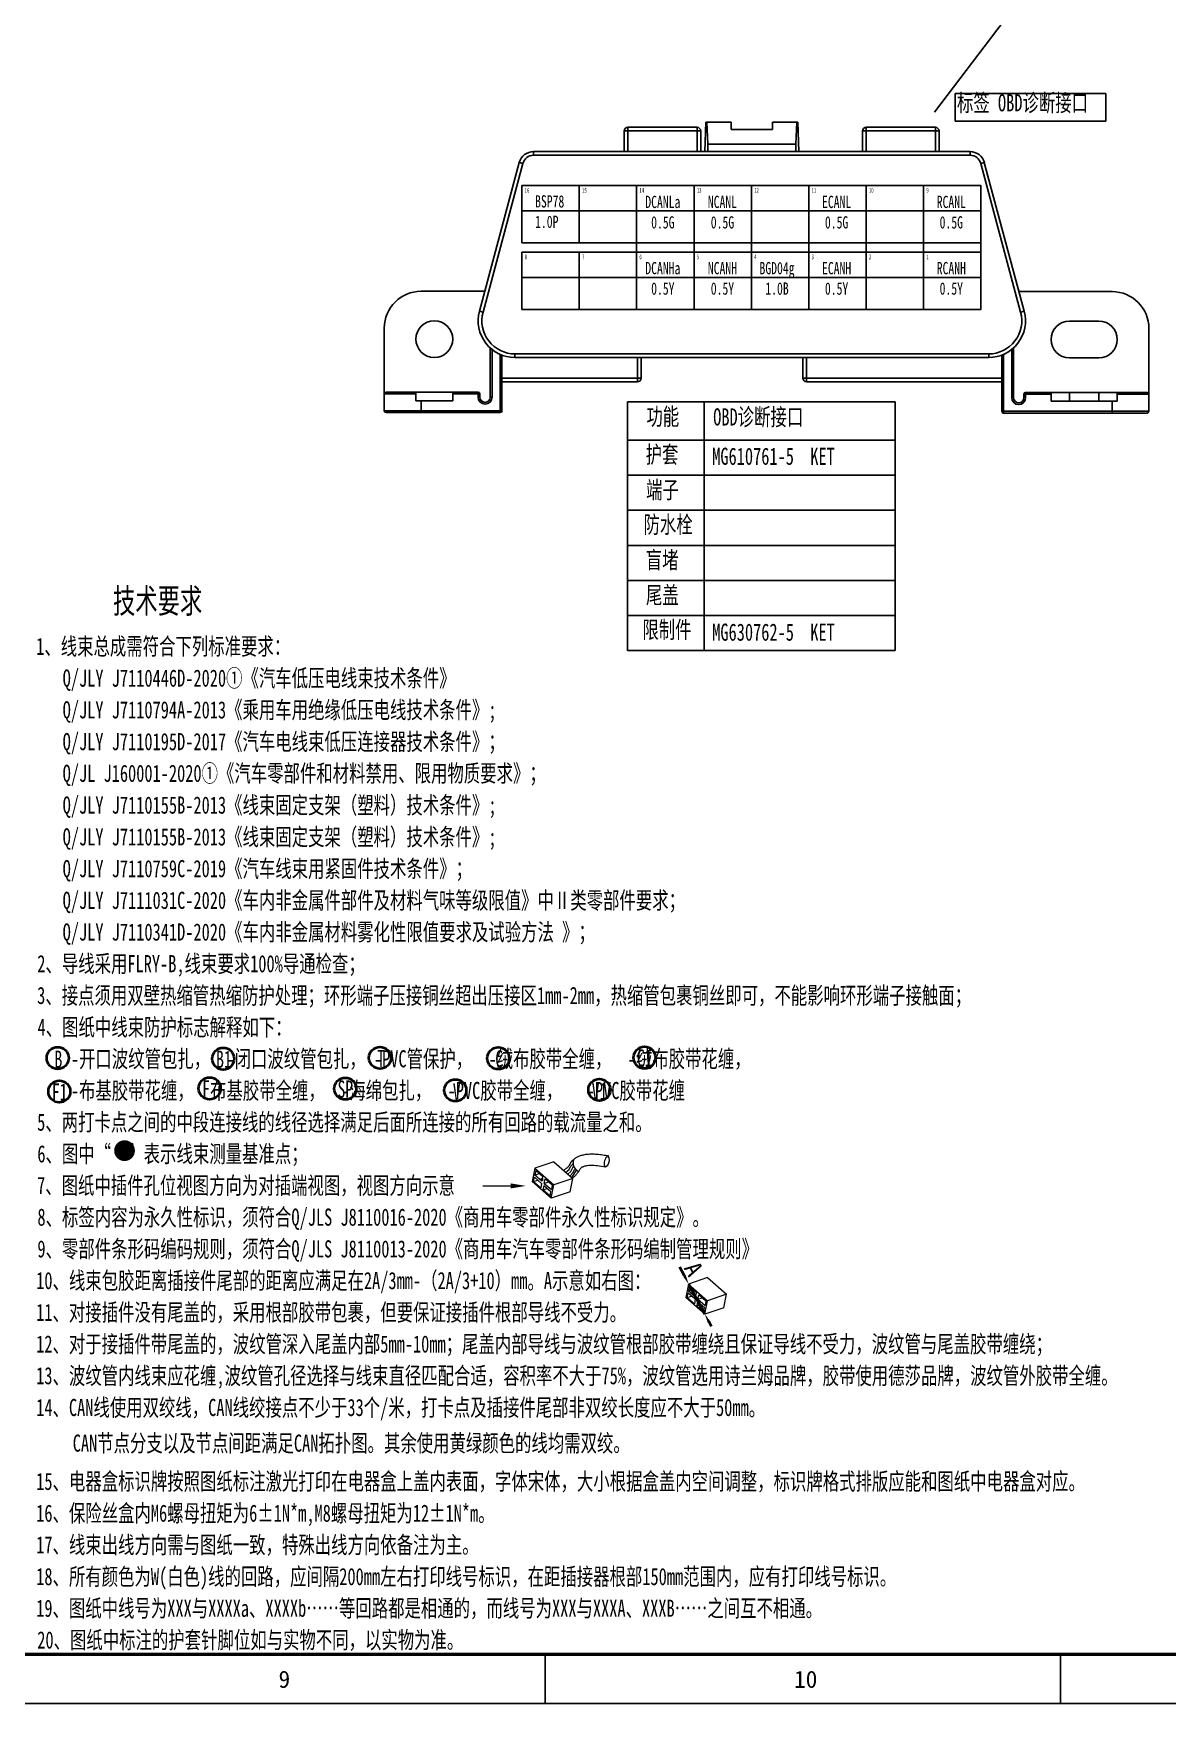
# Model space of a CAD drawing. Header units: millimetres. Extents: x 1543 to 5748, y 1576 to 2417.
# Drawn here: x 2385.2 to 2616.5, y 1576.3 to 1916.8 of the extents above; entities that cross this region are included whole.
import ezdxf
from ezdxf.enums import TextEntityAlignment as Align

# ---------------------------------------------------------------- set-up
doc = ezdxf.new("R2010")
doc.units = ezdxf.units.MM
doc.layers.get('0').update_dxf_attribs({"lineweight": 25})
doc.layers.add('11文本层', color=255, linetype='Continuous')
for name, color, linetype, lineweight in [('1轮廓实线层', 7, 'Continuous', 50), ('_1轮廓实线层', 7, 'Continuous', 40), ('图框层', 7, 'Continuous', 25)]:
    doc.layers.add(name, color=color, linetype=linetype, lineweight=lineweight)
doc.styles.get("Standard").update_dxf_attribs({"font": ''})
doc.styles.add('宋体', font='')
doc.styles.add('标准', font='fangsong.ttf', dxfattribs={"width": 0.7, "height": 3.5})
doc.styles.get('Standard').set_extended_font_data('SimSun')
doc.styles.get('宋体').set_extended_font_data('宋体')

# ---------------------------------------------------------------- blocks, each defined once
blk = doc.blocks.new('ZwmFrameMain_A0X5^_^分区图框^_^landscape')
at = {"color": 3}
for p, q in [((921.13, 0), (921.13, -10)), ((1026.25, 0), (1026.25, -10))]:
    blk.add_line(p, q, dxfattribs=at)
at = {"lineweight": 50}
blk.add_line((4170, 0), (0, 0), dxfattribs=at)
at = {"layer": '图框层', "color": 1}
blk.add_line((4180, -10), (-25, -10), dxfattribs=at)
at = {"color": 3, "char_height": 3.5, "attachment_point": 1}
for s, insert in [('9', (866.78, -3.29)), ('10', (971.9, -3.29))]:
    blk.add_mtext_dynamic_manual_height_columns(s, width=5.7094, gutter_width=1, heights=[0], dxfattribs=dict(at, insert=insert))

msp = doc.modelspace()

# ---------------------------------------------------------------- hatches: boundary and pattern name
at = {"layer": '_1轮廓实线层', "linetype": 'ByBlock', "lineweight": 5}
h = msp.add_hatch(color=256, dxfattribs=at)
h.dxf.hatch_style = 1
edge = h.paths.add_edge_path()
edge.add_ellipse((2403.78, 1689.01), major_axis=(2.12, 0), ratio=1, start_angle=0, end_angle=360)
at = {"layer": '_1轮廓实线层'}
msp.add_hatch(color=256, dxfattribs=at).paths.add_polyline_path([(2482.5, 1681.3), (2485.63, 1681.82), (2482.5, 1682.34)], flags=0)

# ---------------------------------------------------------------- linework, layer by layer
for p, q in [((2505.67, 1896.91), (2505.67, 1892.71)), ((2506.42, 1896.91), (2505.67, 1896.91)), ((2520.52, 1897.66), (2506.42, 1897.66)), ((2506.42, 1897.66), (2506.42, 1896.91)), ((2506.42, 1896.91), (2520.52, 1896.91)), ((2506.42, 1892.71), (2506.42, 1896.91)), ((2520.52, 1896.91), (2520.52, 1897.66)), ((2521.27, 1896.91), (2520.52, 1896.91)), ((2520.52, 1896.91), (2520.52, 1892.71)), ((2521.27, 1892.71), (2521.27, 1896.91)), ((2522.1, 1892.71), (2522.3, 1898.71)), ((2522.3, 1898.71), (2522.55, 1898.71)), ((2522.55, 1898.71), (2522.7, 1894.21)), ((2527.5, 1898.71), (2522.55, 1898.71)), ((2527.5, 1898.71), (2527.5, 1897.21)), ((2535.9, 1897.21), (2527.5, 1897.21)), ((2535.9, 1897.21), (2535.9, 1898.71)), ((2540.85, 1898.71), (2535.9, 1898.71)), ((2540.7, 1894.21), (2540.85, 1898.71)), ((2540.85, 1898.71), (2541.09, 1898.71)), ((2541.09, 1898.71), (2541.3, 1892.71)), ((2554.27, 1896.91), (2554.27, 1892.71)), ((2555.02, 1896.91), (2554.27, 1896.91)), ((2569.12, 1897.66), (2555.02, 1897.66)), ((2555.02, 1897.66), (2555.02, 1896.91)), ((2555.02, 1896.91), (2569.12, 1896.91)), ((2555.02, 1892.71), (2555.02, 1896.91)), ((2569.12, 1896.91), (2569.12, 1897.66)), ((2569.87, 1896.91), (2569.12, 1896.91)), ((2569.12, 1896.91), (2569.12, 1892.71)), ((2569.87, 1892.71), (2569.87, 1896.91)), ((2522.7, 1892.71), (2522.7, 1894.21)), ((2522.7, 1894.21), (2540.7, 1894.21)), ((2540.7, 1894.21), (2540.7, 1892.71)), ((2484.28, 1890.48), (2476.15, 1860.15)), ((2485.01, 1890.29), (2476.88, 1859.95)), ((2485.01, 1890.29), (2484.28, 1890.48)), ((2576.22, 1892.71), (2487.18, 1892.71)), ((2487.18, 1892.71), (2487.18, 1891.96)), ((2487.18, 1891.96), (2576.22, 1891.96)), ((2516.47, 1892.71), (2510.47, 1892.71)), ((2565.07, 1892.71), (2559.07, 1892.71)), ((2576.22, 1891.96), (2576.22, 1892.71)), ((2579.11, 1890.48), (2578.39, 1890.29)), ((2586.52, 1859.95), (2578.39, 1890.29)), ((2587.24, 1860.15), (2579.11, 1890.48)), ((2484.8, 1885.77), (2496.51, 1885.77)), ((2484.8, 1885.77), (2484.8, 1874.12)), ((2496.51, 1885.77), (2496.51, 1874.12)), ((2496.51, 1885.77), (2508.21, 1885.77)), ((2496.51, 1885.77), (2496.51, 1874.12)), ((2508.21, 1885.77), (2508.21, 1874.12)), ((2508.21, 1885.77), (2519.91, 1885.77)), ((2508.21, 1885.77), (2508.21, 1874.12)), ((2519.91, 1885.77), (2519.91, 1874.12)), ((2519.91, 1885.77), (2531.61, 1885.77)), ((2519.91, 1885.77), (2519.91, 1874.12)), ((2531.61, 1885.77), (2531.61, 1874.12)), ((2531.61, 1885.77), (2543.32, 1885.77)), ((2531.61, 1885.77), (2531.61, 1874.12)), ((2543.32, 1885.77), (2543.32, 1874.12)), ((2543.32, 1885.77), (2555.02, 1885.77)), ((2543.32, 1885.77), (2543.32, 1874.12)), ((2555.02, 1885.77), (2555.02, 1874.12)), ((2555.02, 1885.77), (2566.72, 1885.77)), ((2555.02, 1885.77), (2555.02, 1874.12)), ((2566.72, 1885.77), (2566.72, 1874.12)), ((2566.72, 1885.77), (2578.42, 1885.77)), ((2566.72, 1885.77), (2566.72, 1874.12)), ((2578.42, 1885.77), (2578.42, 1874.12)), ((2484.8, 1880.62), (2496.5, 1880.62)), ((2496.51, 1880.62), (2508.21, 1880.62)), ((2508.21, 1880.62), (2519.91, 1880.62)), ((2519.91, 1880.62), (2531.61, 1880.62)), ((2531.61, 1880.62), (2543.31, 1880.62)), ((2543.32, 1880.62), (2555.02, 1880.62)), ((2555.02, 1880.62), (2566.72, 1880.62)), ((2566.72, 1880.62), (2578.42, 1880.62)), ((2484.81, 1874.12), (2496.51, 1874.12)), ((2496.51, 1874.12), (2508.21, 1874.12)), ((2508.21, 1874.12), (2519.91, 1874.12)), ((2519.91, 1874.12), (2531.61, 1874.12)), ((2531.62, 1874.12), (2543.32, 1874.12)), ((2543.32, 1874.12), (2555.02, 1874.12)), ((2555.02, 1874.12), (2566.72, 1874.12)), ((2566.72, 1874.12), (2578.42, 1874.12)), ((2484.8, 1872.19), (2496.51, 1872.19)), ((2484.8, 1872.19), (2484.8, 1860.54)), ((2496.51, 1872.19), (2496.51, 1860.54)), ((2496.51, 1872.19), (2508.21, 1872.19)), ((2496.51, 1872.19), (2496.51, 1860.54)), ((2508.21, 1872.19), (2508.21, 1860.54)), ((2508.21, 1872.19), (2519.91, 1872.19)), ((2508.21, 1872.19), (2508.21, 1860.54)), ((2519.91, 1872.19), (2519.91, 1860.54)), ((2519.91, 1872.19), (2531.61, 1872.19)), ((2519.91, 1872.19), (2519.91, 1860.54)), ((2531.61, 1872.19), (2531.61, 1860.54)), ((2531.61, 1872.19), (2543.32, 1872.19)), ((2531.61, 1872.19), (2531.61, 1860.54)), ((2543.32, 1872.19), (2543.32, 1860.54)), ((2543.32, 1872.19), (2555.02, 1872.19)), ((2543.32, 1872.19), (2543.32, 1860.54)), ((2555.02, 1872.19), (2555.02, 1860.54)), ((2555.02, 1872.19), (2566.72, 1872.19)), ((2555.02, 1872.19), (2555.02, 1860.54)), ((2566.72, 1872.19), (2566.72, 1860.54)), ((2566.72, 1872.19), (2578.42, 1872.19)), ((2566.72, 1872.19), (2566.72, 1860.54)), ((2578.42, 1872.19), (2578.42, 1860.54)), ((2484.8, 1867.04), (2496.5, 1867.04)), ((2496.51, 1867.04), (2508.21, 1867.04)), ((2508.21, 1867.04), (2519.91, 1867.04)), ((2519.91, 1867.04), (2531.61, 1867.04)), ((2531.61, 1867.04), (2543.31, 1867.04)), ((2543.32, 1867.04), (2555.02, 1867.04)), ((2555.02, 1867.04), (2566.72, 1867.04)), ((2566.72, 1867.04), (2578.42, 1867.04)), ((2464.25, 1864.23), (2477.25, 1864.23)), ((2586.17, 1864.15), (2605.17, 1864.15)), ((2476.15, 1860.15), (2476.88, 1859.95)), ((2484.81, 1860.54), (2496.51, 1860.54)), ((2496.51, 1860.54), (2508.21, 1860.54)), ((2508.21, 1860.54), (2519.91, 1860.54)), ((2519.91, 1860.54), (2531.61, 1860.54)), ((2531.62, 1860.54), (2543.32, 1860.54)), ((2543.32, 1860.54), (2555.02, 1860.54)), ((2555.02, 1860.54), (2566.72, 1860.54)), ((2566.72, 1860.54), (2578.42, 1860.54)), ((2586.52, 1859.95), (2587.24, 1860.15)), ((2456.75, 1843.31), (2456.75, 1856.73)), ((2602.47, 1858.15), (2596.47, 1858.15)), ((2612.67, 1856.65), (2612.67, 1843.23)), ((2478.35, 1852.66), (2478.35, 1842.63)), ((2585.07, 1842.55), (2585.07, 1852.68)), ((2478.73, 1842.63), (2478.73, 1852.34)), ((2480.38, 1851.34), (2480.38, 1839.86)), ((2480.75, 1839.86), (2480.75, 1851.19)), ((2580, 1851.46), (2483.4, 1851.46)), ((2483.4, 1851.46), (2483.4, 1850.71)), ((2483.4, 1850.71), (2580, 1850.71)), ((2508.37, 1850.71), (2508.37, 1846.51)), ((2509.12, 1846.51), (2509.12, 1850.71)), ((2542.12, 1850.71), (2542.12, 1846.51)), ((2542.87, 1846.51), (2542.87, 1850.71)), ((2580, 1850.71), (2580, 1851.46)), ((2582.67, 1851.2), (2582.67, 1839.78)), ((2583.04, 1839.78), (2583.04, 1851.35)), ((2584.69, 1852.36), (2584.69, 1842.55)), ((2596.47, 1850.65), (2602.47, 1850.65)), ((2508.37, 1846.51), (2480.7, 1846.51)), ((2480.7, 1845.76), (2508.37, 1845.76)), ((2508.37, 1846.51), (2509.02, 1846.51)), ((2508.37, 1845.76), (2508.37, 1846.51)), ((2509.02, 1846.51), (2509.12, 1846.51)), ((2542.12, 1846.51), (2542.87, 1846.51)), ((2582.7, 1846.51), (2542.87, 1846.51)), ((2542.87, 1846.51), (2542.87, 1845.76)), ((2542.87, 1845.76), (2582.7, 1845.76)), ((2456.75, 1843.31), (2456.75, 1839.86)), ((2463.2, 1843.31), (2456.75, 1843.31)), ((2463.2, 1843.68), (2457.13, 1843.68)), ((2463.2, 1843.68), (2466.95, 1843.68)), ((2463.2, 1843.31), (2463.2, 1843.68)), ((2463.2, 1841.88), (2463.2, 1843.31)), ((2466.95, 1843.68), (2470.7, 1843.68)), ((2475.88, 1843.68), (2470.7, 1843.68)), ((2470.7, 1843.68), (2470.7, 1843.31)), ((2470.7, 1843.31), (2475.88, 1843.31)), ((2470.7, 1841.88), (2470.7, 1843.31)), ((2475.88, 1843.31), (2475.88, 1843.68)), ((2475.88, 1843.31), (2475.88, 1842.63)), ((2476.25, 1843.31), (2475.88, 1843.31)), ((2475.88, 1842.63), (2476.25, 1842.63)), ((2476.25, 1842.63), (2476.25, 1843.31)), ((2478.35, 1842.63), (2478.73, 1842.63)), ((2584.69, 1842.55), (2585.07, 1842.55)), ((2587.17, 1843.23), (2587.17, 1842.55)), ((2587.54, 1843.23), (2587.17, 1843.23)), ((2587.17, 1842.55), (2587.54, 1842.55)), ((2592.72, 1843.6), (2587.54, 1843.6)), ((2587.54, 1843.6), (2587.54, 1843.23)), ((2587.54, 1843.23), (2592.72, 1843.23)), ((2587.54, 1842.55), (2587.54, 1843.23)), ((2592.72, 1843.6), (2596.47, 1843.6)), ((2592.72, 1843.23), (2592.72, 1843.6)), ((2592.72, 1841.8), (2592.72, 1843.23)), ((2602.47, 1843.6), (2596.47, 1843.6)), ((2596.47, 1841.8), (2596.47, 1843.6)), ((2602.47, 1843.6), (2606.22, 1843.6)), ((2602.47, 1843.6), (2602.47, 1841.8)), ((2612.29, 1843.6), (2606.22, 1843.6)), ((2606.22, 1843.6), (2606.22, 1843.23)), ((2612.67, 1843.23), (2606.22, 1843.23)), ((2606.22, 1843.23), (2606.22, 1841.8)), ((2612.67, 1839.78), (2612.67, 1843.23)), ((2456.75, 1839.86), (2464.25, 1839.86)), ((2457.13, 1839.48), (2464.25, 1839.48)), ((2466.95, 1841.88), (2463.2, 1841.88)), ((2464.25, 1841.88), (2463.2, 1841.88)), ((2464.25, 1841.88), (2470.7, 1841.88)), ((2464.25, 1839.86), (2464.25, 1841.88)), ((2480.38, 1839.86), (2464.25, 1839.86)), ((2464.25, 1839.86), (2464.25, 1839.48)), ((2464.25, 1839.48), (2480.38, 1839.48)), ((2470.7, 1841.88), (2466.95, 1841.88)), ((2480.38, 1839.86), (2480.75, 1839.86)), ((2480.38, 1839.48), (2480.38, 1839.86)), ((2582.67, 1839.78), (2583.04, 1839.78)), ((2605.17, 1839.78), (2583.04, 1839.78)), ((2583.04, 1839.78), (2583.04, 1839.4)), ((2583.04, 1839.4), (2605.17, 1839.4)), ((2592.72, 1841.8), (2605.17, 1841.8)), ((2596.47, 1841.8), (2592.72, 1841.8)), ((2602.47, 1841.8), (2596.47, 1841.8)), ((2606.22, 1841.8), (2602.47, 1841.8)), ((2605.17, 1841.8), (2605.17, 1839.78)), ((2606.22, 1841.8), (2605.17, 1841.8)), ((2605.17, 1839.4), (2605.17, 1839.78)), ((2605.17, 1839.78), (2612.67, 1839.78)), ((2605.17, 1839.4), (2612.29, 1839.4))]:
    msp.add_line(p, q)
msp.add_circle((2466.95, 1854.48), 3.75)
for centre, radius, start, end in [((2506.42, 1896.91), 0.75, 90, 180), ((2520.52, 1896.91), 0.75, 0, 90), ((2555.02, 1896.91), 0.75, 90, 180), ((2569.12, 1896.91), 0.75, 0, 90), ((2487.18, 1889.71), 3, 90, 165), ((2487.18, 1889.71), 2.25, 90, 165), ((2576.22, 1889.71), 3, 15, 90), ((2576.22, 1889.71), 2.25, 15, 90), ((2464.25, 1856.73), 7.5, 90, 180), ((2605.17, 1856.65), 7.5, 0, 90), ((2483.4, 1858.21), 7.5, 165, 270), ((2483.4, 1858.21), 6.75, 165, 270), ((2580, 1858.21), 7.5, 270, 15), ((2580, 1858.21), 6.75, 270, 15), ((2596.47, 1854.4), 3.75, 90, 270), ((2602.47, 1854.4), 3.75, 270, 90), ((2508.37, 1846.51), 0.75, 270, 0), ((2542.87, 1846.51), 0.75, 180, 270), ((2457.13, 1843.31), 0.375, 90, 180), ((2475.88, 1843.31), 0.375, 0, 90), ((2477.3, 1842.63), 1.43, 180, 0), ((2477.3, 1842.63), 1.05, 180, 0), ((2586.12, 1842.55), 1.42, 180, 0), ((2586.12, 1842.55), 1.05, 180, 0), ((2587.54, 1843.23), 0.375, 90, 180), ((2612.29, 1843.23), 0.375, 360, 90), ((2457.13, 1839.86), 0.375, 180, 270), ((2480.38, 1839.86), 0.375, 270, 0), ((2583.04, 1839.78), 0.375, 180, 270), ((2612.29, 1839.78), 0.375, 270, 0)]:
    msp.add_arc(centre, radius, start, end)
at = {"layer": '11文本层'}
for p, q in [((2506.36, 1841.67), (2506.36, 1833.87)), ((2506.36, 1841.67), (2521.96, 1841.67)), ((2521.96, 1841.67), (2521.96, 1790.97)), ((2521.96, 1841.67), (2560.96, 1841.67)), ((2560.96, 1841.67), (2560.96, 1790.97)), ((2560.96, 1841.67), (2560.96, 1833.87)), ((2506.36, 1833.87), (2560.96, 1833.87)), ((2506.36, 1833.87), (2506.36, 1826.72)), ((2506.36, 1826.72), (2560.96, 1826.72)), ((2506.36, 1826.72), (2506.36, 1819.57)), ((2506.36, 1819.57), (2560.96, 1819.57)), ((2506.36, 1819.57), (2506.36, 1812.42)), ((2506.36, 1812.42), (2560.96, 1812.42)), ((2506.36, 1812.42), (2506.36, 1805.27)), ((2506.36, 1805.27), (2560.96, 1805.27)), ((2506.36, 1805.27), (2506.36, 1798.12)), ((2506.36, 1798.12), (2560.96, 1798.12)), ((2506.36, 1798.12), (2506.36, 1790.97)), ((2506.36, 1790.97), (2560.96, 1790.97))]:
    msp.add_line(p, q, dxfattribs=at)
at = {"layer": '1轮廓实线层', "lineweight": -2}
msp.add_line((2568.98, 1900.73), (2652.29, 2010.89), dxfattribs=at)
for points in [[(2573.18, 1904.53), (2603.87, 1904.53), (2603.87, 1898.93), (2573.18, 1898.93)], [(2508.21, 1885.77), (2519.91, 1885.77), (2519.91, 1860.54), (2508.21, 1860.54)], [(2519.91, 1885.77), (2531.62, 1885.77), (2531.62, 1860.54), (2519.91, 1860.54)], [(2543.32, 1885.77), (2555.02, 1885.77), (2555.02, 1860.54), (2543.32, 1860.54)], [(2555.02, 1885.77), (2566.72, 1885.77), (2566.72, 1860.54), (2555.02, 1860.54)], [(2566.72, 1885.77), (2578.42, 1885.77), (2578.42, 1860.54), (2566.72, 1860.54)]]:
    msp.add_lwpolyline(points, close=True, dxfattribs=at)
at = {"layer": '_1轮廓实线层', "lineweight": 0}
for p, q in [((2491.34, 1686.75), (2487.47, 1685.45)), ((2491.34, 1686.75), (2495.2, 1683.36)), ((2494.14, 1685.61), (2494.23, 1685.7)), ((2494.23, 1685.7), (2494.3, 1685.79)), ((2494.3, 1685.79), (2494.38, 1685.89)), ((2494.38, 1685.89), (2494.5, 1686.06)), ((2494.44, 1685.17), (2494.75, 1685.8)), ((2494.5, 1686.06), (2494.63, 1686.27)), ((2494.63, 1686.27), (2494.75, 1686.46)), ((2494.75, 1686.46), (2494.89, 1686.66)), ((2494.75, 1685.8), (2495.3, 1686.48)), ((2494.89, 1686.66), (2495.01, 1686.82)), ((2495.01, 1686.82), (2495.15, 1686.98)), ((2495.15, 1686.98), (2495.29, 1687.13)), ((2495.22, 1685.58), (2495.38, 1685.82)), ((2495.29, 1687.13), (2495.45, 1687.28)), ((2495.45, 1687.28), (2495.56, 1687.37)), ((2495.56, 1687.37), (2495.67, 1687.46)), ((2495.67, 1687.46), (2495.78, 1687.54)), ((2495.78, 1687.54), (2495.89, 1687.61)), ((2495.89, 1687.61), (2496.02, 1687.68)), ((2496.02, 1687.68), (2496.14, 1687.75)), ((2496.14, 1687.75), (2496.29, 1687.83)), ((2496.29, 1687.83), (2496.44, 1687.9)), ((2496.44, 1687.9), (2496.6, 1687.96)), ((2496.6, 1687.96), (2496.76, 1688.01)), ((2496.76, 1688.01), (2496.93, 1688.07)), ((2496.93, 1688.07), (2497.09, 1688.11)), ((2497.03, 1685.62), (2497.12, 1685.68)), ((2497.09, 1688.11), (2497.27, 1688.15)), ((2497.12, 1685.68), (2497.23, 1685.73)), ((2497.23, 1685.73), (2497.31, 1685.77)), ((2497.27, 1688.15), (2497.44, 1688.19)), ((2497.31, 1685.77), (2497.41, 1685.81)), ((2497.41, 1685.81), (2497.52, 1685.85)), ((2497.44, 1688.19), (2497.65, 1688.23)), ((2497.52, 1685.85), (2497.66, 1685.89)), ((2497.65, 1688.23), (2497.87, 1688.26)), ((2497.66, 1685.89), (2497.85, 1685.93)), ((2497.85, 1685.93), (2498.06, 1685.97)), ((2497.87, 1688.26), (2498.14, 1688.29)), ((2498.06, 1685.97), (2498.19, 1685.99)), ((2498.14, 1688.29), (2498.41, 1688.31)), ((2498.19, 1685.99), (2498.49, 1686.02)), ((2498.41, 1688.31), (2498.69, 1688.33)), ((2498.49, 1686.02), (2498.8, 1686.04)), ((2498.69, 1688.33), (2498.97, 1688.33)), ((2498.8, 1686.04), (2499.14, 1686.04)), ((2498.97, 1688.33), (2499.26, 1688.33)), ((2499.14, 1686.04), (2499.49, 1686.03)), ((2499.26, 1688.33), (2499.55, 1688.33)), ((2499.49, 1686.03), (2499.86, 1686.01)), ((2499.55, 1688.33), (2499.84, 1688.31)), ((2499.84, 1688.31), (2500.14, 1688.29)), ((2499.86, 1686.01), (2500.23, 1685.98)), ((2500.14, 1688.29), (2500.43, 1688.27)), ((2500.23, 1685.98), (2500.6, 1685.94)), ((2500.43, 1688.27), (2500.73, 1688.23)), ((2500.6, 1685.94), (2501.06, 1685.87)), ((2500.73, 1688.23), (2501.02, 1688.2)), ((2501.02, 1688.2), (2501.31, 1688.16)), ((2501.06, 1685.87), (2501.48, 1685.8)), ((2501.31, 1688.16), (2501.61, 1688.11)), ((2501.48, 1685.8), (2501.89, 1685.72)), ((2501.61, 1688.11), (2501.9, 1688.06)), ((2501.9, 1688.06), (2502.19, 1688)), ((2502.19, 1688), (2502.48, 1687.93)), ((2487.47, 1685.45), (2486.91, 1682.69)), ((2490.77, 1679.29), (2486.91, 1682.69)), ((2487.2, 1682.7), (2487.38, 1683.6)), ((2487.2, 1682.7), (2488.07, 1682.99)), ((2487.2, 1682.7), (2488.64, 1681.43)), ((2488.82, 1682.34), (2487.38, 1683.6)), ((2487.65, 1684.93), (2487.46, 1684.03)), ((2487.46, 1684.03), (2488.34, 1684.32)), ((2488.9, 1682.76), (2487.46, 1684.03)), ((2487.47, 1685.45), (2491.33, 1682.05)), ((2487.65, 1684.93), (2489.09, 1683.67)), ((2488.82, 1682.34), (2488.64, 1681.43)), ((2488.9, 1682.76), (2489.09, 1683.67)), ((2489.38, 1682.34), (2489.56, 1683.24)), ((2489.38, 1682.34), (2490.26, 1682.63)), ((2489.38, 1682.34), (2490.82, 1681.07)), ((2491, 1681.98), (2489.56, 1683.24)), ((2495.2, 1683.36), (2491.33, 1682.05)), ((2493.28, 1685.05), (2493.48, 1685.15)), ((2493.48, 1685.15), (2493.61, 1685.22)), ((2493.61, 1685.22), (2493.73, 1685.29)), ((2493.73, 1685.29), (2493.84, 1685.36)), ((2493.74, 1684.61), (2494.44, 1685.17)), ((2493.84, 1685.36), (2493.93, 1685.43)), ((2493.93, 1685.43), (2494.06, 1685.53)), ((2494.06, 1685.53), (2494.14, 1685.61)), ((2494.21, 1684.24), (2494.79, 1684.74)), ((2494.64, 1680.59), (2495.2, 1683.36)), ((2494.66, 1683.86), (2495.21, 1684.48)), ((2494.79, 1684.74), (2495.22, 1685.58)), ((2494.97, 1683.6), (2494.94, 1683.6)), ((2495.88, 1685.05), (2494.97, 1683.6)), ((2495.1, 1683.44), (2495.26, 1683.56)), ((2495.21, 1684.48), (2495.61, 1685.25)), ((2495.26, 1683.56), (2495.4, 1683.66)), ((2495.4, 1683.66), (2495.53, 1683.77)), ((2495.53, 1683.77), (2495.65, 1683.88)), ((2495.65, 1683.88), (2495.77, 1683.99)), ((2495.77, 1683.99), (2495.87, 1684.1)), ((2495.87, 1684.1), (2495.97, 1684.22)), ((2495.97, 1684.22), (2496.07, 1684.33)), ((2496.07, 1684.33), (2496.17, 1684.46)), ((2496.17, 1684.46), (2496.29, 1684.62)), ((2496.29, 1684.62), (2496.39, 1684.76)), ((2496.39, 1684.76), (2496.56, 1685.04)), ((2496.56, 1685.04), (2496.65, 1685.17)), ((2496.65, 1685.17), (2496.72, 1685.27)), ((2496.72, 1685.27), (2496.79, 1685.37)), ((2496.79, 1685.37), (2496.85, 1685.45)), ((2496.85, 1685.45), (2496.92, 1685.52)), ((2496.92, 1685.52), (2496.97, 1685.56)), ((2496.97, 1685.56), (2497.03, 1685.62)), ((2476.83, 1681.82), (2482.5, 1681.82)), ((2489.3, 1681.91), (2489.11, 1681.01)), ((2489.11, 1681.01), (2489.99, 1681.3)), ((2490.55, 1679.74), (2489.11, 1681.01)), ((2489.3, 1681.91), (2490.74, 1680.65)), ((2490.55, 1679.74), (2490.74, 1680.65)), ((2490.77, 1679.29), (2491.33, 1682.05)), ((2494.64, 1680.59), (2490.77, 1679.29)), ((2491, 1681.98), (2490.82, 1681.07)), ((2522.68, 1663.12), (2518.81, 1661.81)), ((2522.68, 1663.12), (2526.54, 1659.72)), ((2518.81, 1661.81), (2518.26, 1659.05)), ((2522.11, 1655.65), (2518.26, 1659.05)), ((2518.54, 1659.06), (2518.72, 1659.97)), ((2518.54, 1659.06), (2519.41, 1659.36)), ((2518.54, 1659.06), (2519.98, 1657.79)), ((2520.16, 1658.7), (2518.72, 1659.97)), ((2518.99, 1661.3), (2518.8, 1660.39)), ((2518.8, 1660.39), (2519.68, 1660.69)), ((2520.24, 1659.12), (2518.8, 1660.39)), ((2518.81, 1661.81), (2522.67, 1658.42)), ((2518.99, 1661.3), (2520.43, 1660.03)), ((2520.16, 1658.7), (2519.98, 1657.79)), ((2520.24, 1659.12), (2520.43, 1660.03)), ((2520.72, 1658.7), (2520.91, 1659.61)), ((2520.72, 1658.7), (2521.6, 1659)), ((2520.72, 1658.7), (2522.16, 1657.43)), ((2522.35, 1658.34), (2520.91, 1659.61)), ((2522.11, 1655.65), (2522.67, 1658.42)), ((2526.54, 1659.72), (2522.67, 1658.42)), ((2525.98, 1656.96), (2526.54, 1659.72)), ((2520.64, 1658.28), (2520.45, 1657.37)), ((2520.45, 1657.37), (2521.33, 1657.67)), ((2521.9, 1656.1), (2520.45, 1657.37)), ((2520.64, 1658.28), (2522.08, 1657.01)), ((2521.9, 1656.1), (2522.08, 1657.01)), ((2525.98, 1656.96), (2522.11, 1655.65)), ((2522.35, 1658.34), (2522.16, 1657.43))]:
    msp.add_line(p, q, dxfattribs=at)
at = {"layer": '_1轮廓实线层'}
for p, q in [((2488.94, 1682.88), (2488.94, 1683.38)), ((2517.95, 1663.48), (2517.03, 1665.28)), ((2518.81, 1661.81), (2522.11, 1655.65)), ((2523.02, 1654.01), (2523.4, 1653.24))]:
    msp.add_line(p, q, dxfattribs=at)
for centre in [(2390.15, 1707.89), (2423.9, 1707.75), (2455.87, 1707.94), (2479.98, 1707.85), (2509.82, 1707.98), (2390.48, 1701.06), (2421.13, 1701.7), (2448.8, 1701.65), (2471.23, 1701.31), (2500.61, 1701.41)]:
    msp.add_circle(centre, 2.24, dxfattribs=at)
at = {"layer": '_1轮廓实线层', "lineweight": 0}
msp.add_arc((2497.2, 1686.52), 1.94, 158.8986, 245.1271, dxfattribs=at)
for centre, major_axis, ratio, start_param, end_param in [((2502.18, 1686.83), (0.31, 1.11), 0.456658, 0.023514, 3.166002), ((2501.38, 1686.83), (0.93, 1.05), 0.856366, 4.350039, 5.865361), ((2501.21, 1687.45), (-0.49, 1.75), 0.747713, 4.517475, 4.780808)]:
    msp.add_ellipse(centre, major_axis=major_axis, ratio=ratio, start_param=start_param, end_param=end_param, dxfattribs=at)
at = {"layer": '_1轮廓实线层'}
for points in [[(2517.68, 1663.34), (2518.23, 1663.62), (2518.81, 1661.81)], [(2522.74, 1653.86), (2523.29, 1654.16), (2522.11, 1655.65)]]:
    msp.add_solid(points, dxfattribs=at)

# ---------------------------------------------------------------- block references
at = {"layer": '图框层', "lineweight": -3}
msp.add_blockref('ZwmFrameMain_A0X5^_^分区图框^_^landscape', (1568.4, 1586.27), dxfattribs=at)

# ---------------------------------------------------------------- texts
at = {"width": 0.6}
for s, p in [('16', (2485.37, 1884.33)), ('15', (2497.07, 1884.33)), ('14', (2508.77, 1884.33)), ('13', (2520.48, 1884.33)), ('12', (2532.18, 1884.33)), ('11', (2543.88, 1884.33)), ('10', (2555.58, 1884.33)), ('9', (2567.29, 1884.33)), ('8', (2485.37, 1870.75)), ('7', (2497.07, 1870.75)), ('6', (2508.77, 1870.75)), ('5', (2520.48, 1870.75)), ('4', (2532.18, 1870.75)), ('3', (2543.88, 1870.75)), ('2', (2555.58, 1870.75)), ('1', (2567.29, 1870.75))]:
    msp.add_text(s, height=0.975, dxfattribs=at).set_placement(p)
at = {"char_height": 2.5, "width": 7.6745, "attachment_point": 1, "style": '标准'}
for s, insert in [('BSP78\\P1.0P', (2487.5, 1883.81)), ('\\pxqc;DCANLa\\P0.5G', (2509.71, 1883.7)), ('\\pxqc;DCANHa\\P0.5Y', (2509.71, 1870.2)), ('\\pxqc;BGD04g\\P1.0B', (2533, 1870.2))]:
    msp.add_mtext(s, dxfattribs=dict(at, insert=insert))
at = {"color": 1, "char_height": 2.5, "width": 7.6745, "attachment_point": 1, "style": '标准'}
for s, insert in [('\\pxqc;NCANL\\P0.5G', (2521.87, 1883.7)), ('\\pxqc;ECANL\\P0.5G', (2545.15, 1883.7)), ('\\pxqc;RCANL\\P0.5G', (2568.54, 1883.7)), ('\\pxqc;NCANH\\P0.5Y', (2521.87, 1870.2)), ('\\pxqc;ECANH\\P0.5Y', (2545.15, 1870.19)), ('\\pxqc;RCANH\\P0.5Y', (2568.54, 1870.2))]:
    msp.add_mtext(s, dxfattribs=dict(at, insert=insert))
at = {"layer": '11文本层', "style": '标准', "width": 0.7}
for s, p in [('功能', (2510.2, 1836.94)), ('护套', (2510.05, 1829.2)), ('端子', (2510.13, 1821.99)), ('防水栓', (2509.62, 1814.93)), ('盲堵', (2510.07, 1807.69)), ('尾盖', (2510.11, 1800.54)), ('限制件', (2509.38, 1793.48))]:
    msp.add_text(s, height=3.5, dxfattribs=at).set_placement(p)
at = {"layer": '11文本层', "char_height": 3.5, "attachment_point": 1, "style": '标准'}
for s, insert, width in [('标签 {\\fFangSong_GB2312|b0|i0|c134|p49;OBD诊断接口}  ', (2573.54, 1904.41), 32.2419), ('OBD诊断接口 ', (2523.82, 1840.36), 41.519), ('MG610761-5  KET ', (2523.62, 1832.34), 41.519), ('MG630762-5  KET', (2523.62, 1796.48), 41.519)]:
    msp.add_mtext(s, dxfattribs=dict(at, insert=insert, width=width))
at = {"layer": '_1轮廓实线层', "linetype": 'ByBlock', "lineweight": 5, "style": '宋体', "width": 0.667}
msp.add_text('技术要求', height=5, dxfattribs=at).set_placement((2410.53, 1803.6), align=Align.TOP_CENTER)
at = {"layer": '_1轮廓实线层', "linetype": 'ByBlock', "lineweight": 5, "style": '宋体', "width": 0.7}
for s, p in [('1、线束总成需符合下列标准要求：', (2385.76, 1790.09)), ('   Q/JLY J7110446D-2020①《汽车低压电线束技术条件》', (2386.16, 1783.61)), ('   Q/JLY J7110794A-2013《乘用车用绝缘低压电线技术条件》;', (2386.16, 1777.14)), ('   Q/JLY J7110195D-2017《汽车电线束低压连接器技术条件》；', (2386.16, 1770.66)), ('   Q/JL J160001-2020①《汽车零部件和材料禁用、限用物质要求》；', (2386.16, 1764.2)), ('   Q/JLY J7110155B-2013《线束固定支架（塑料）技术条件》;', (2386.16, 1757.72)), ('   Q/JLY J7110155B-2013《线束固定支架（塑料）技术条件》;', (2386.16, 1751.24)), ('   Q/JLY J7110759C-2019《汽车线束用紧固件技术条件》；', (2386.16, 1744.76)), ('   Q/JLY J7111031C-2020《车内非金属件部件及材料气味等级限值》中Ⅱ类零部件要求；', (2386.16, 1738.3)), ('   Q/JLY J7110341D-2020《车内非金属材料雾化性限值要求及试验方法 》；', (2386.16, 1731.84)), ('2、导线采用FLRY-B,线束要求100%导通检查；', (2385.98, 1725.38)), ('3、接点须用双壁热缩管热缩防护处理；环形端子压接铜丝超出压接区1mm-2mm，热缩管包裹铜丝即可，不能影响环形端子接触面；', (2385.96, 1718.91)), ('4、图纸中线束防护标志解释如下：', (2386.04, 1712.45)), ('    -开口波纹管包扎，  -闭口波纹管包扎， -PVC管保护，  -绒布胶带全缠，  -绒布胶带花缠，  ', (2386.16, 1705.99)), ('    -布基胶带花缠，  布基胶带全缠，  -海绵包扎，  -PVC胶带全缠，   -PVC胶带花缠', (2386.16, 1699.53)), ('5、两打卡点之间的中段连接线的线径选择满足后面所连接的所有回路的载流量之和。', (2385.96, 1693.07)), ('6、图中“  ”表示线束测量基准点；', (2386, 1686.61)), ('7、图纸中插件孔位视图方向为对插端视图，视图方向示意', (2385.94, 1680.17)), ('8、标签内容为永久性标识，须符合Q/JLS J8110016-2020《商用车零部件永久性标识规定》。', (2386.01, 1673.71)), ('9、零部件条形码编码规则，须符合Q/JLS J8110013-2020《商用车汽车零部件条形码编制管理规则》', (2386.01, 1667.23)), ('10、线束包胶距离插接件尾部的距离应满足在2A/3mm-（2A/3+10）mm。A示意如右图：', (2385.76, 1660.77)), ('11、对接插件没有尾盖的，采用根部胶带包裹，但要保证接插件根部导线不受力。', (2385.76, 1654.3)), ('12、对于接插件带尾盖的，波纹管深入尾盖内部5mm-10mm；尾盖内部导线与波纹管根部胶带缠绕且保证导线不受力，波纹管与尾盖胶带缠绕；', (2385.76, 1647.84)), ('13、波纹管内线束应花缠,波纹管孔径选择与线束直径匹配合适，容积率不大于75%，波纹管选用诗兰姆品牌，胶带使用德莎品牌，波纹管外胶带全缠。', (2385.76, 1641.38)), ('14、CAN线使用双绞线，CAN线绞接点不少于33个/米，打卡点及插接件尾部非双绞长度应不大于50mm。', (2385.76, 1634.9)), ('CAN节点分支以及节点间距满足CAN拓扑图。其余使用黄绿颜色的线均需双绞。', (2393.21, 1627.63)), ('15、电器盒标识牌按照图纸标注激光打印在电器盒上盖内表面，字体宋体，大小根据盒盖内空间调整，标识牌格式排版应能和图纸中电器盒对应。', (2385.76, 1619.83)), ('16、保险丝盒内M6螺母扭矩为6±1N*m,M8螺母扭矩为12±1N*m。', (2385.76, 1613.35)), ('17、线束出线方向需与图纸一致，特殊出线方向依备注为主。', (2385.76, 1606.89)), ('18、所有颜色为W(白色)线的回路，应间隔200mm左右打印线号标识，在距插接器根部150mm范围内，应有打印线号标识。', (2385.76, 1600.42)), ('19、图纸中线号为XXX与XXXXa、XXXXb……等回路都是相通的，而线号为XXX与XXXA、XXXB……之间互不相通。', (2385.76, 1593.96)), ('20、图纸中标注的护套针脚位如与实物不同，以实物为准。', (2385.98, 1587.5))]:
    msp.add_text(s, height=3.5, dxfattribs=at).set_placement(p)
at = {"layer": '_1轮廓实线层', "style": '标准', "width": 0.667}
for s, p in [('T', (2455.29, 1706.06)), ('C', (2479.38, 1705.97)), ('C1', (2508.27, 1706.15)), ('B', (2389.5, 1705.9)), ('B1', (2422.46, 1705.9)), ('F1', (2388.96, 1699.23)), ('F', (2419.61, 1699.87)), ('SP', (2447.22, 1699.82)), ('V', (2470.72, 1699.22)), ('V1', (2499.05, 1699.38))]:
    msp.add_text(s, height=3.5, dxfattribs=at).set_placement(p)
at = {"layer": '_1轮廓实线层', "insert": (2520.82, 1666.78), "char_height": 3.5, "width": 230.4012, "attachment_point": 1, "rotation": 298.7565, "style": '宋体'}
msp.add_mtext('A', dxfattribs=at)

doc.saveas('drawing.dxf')
